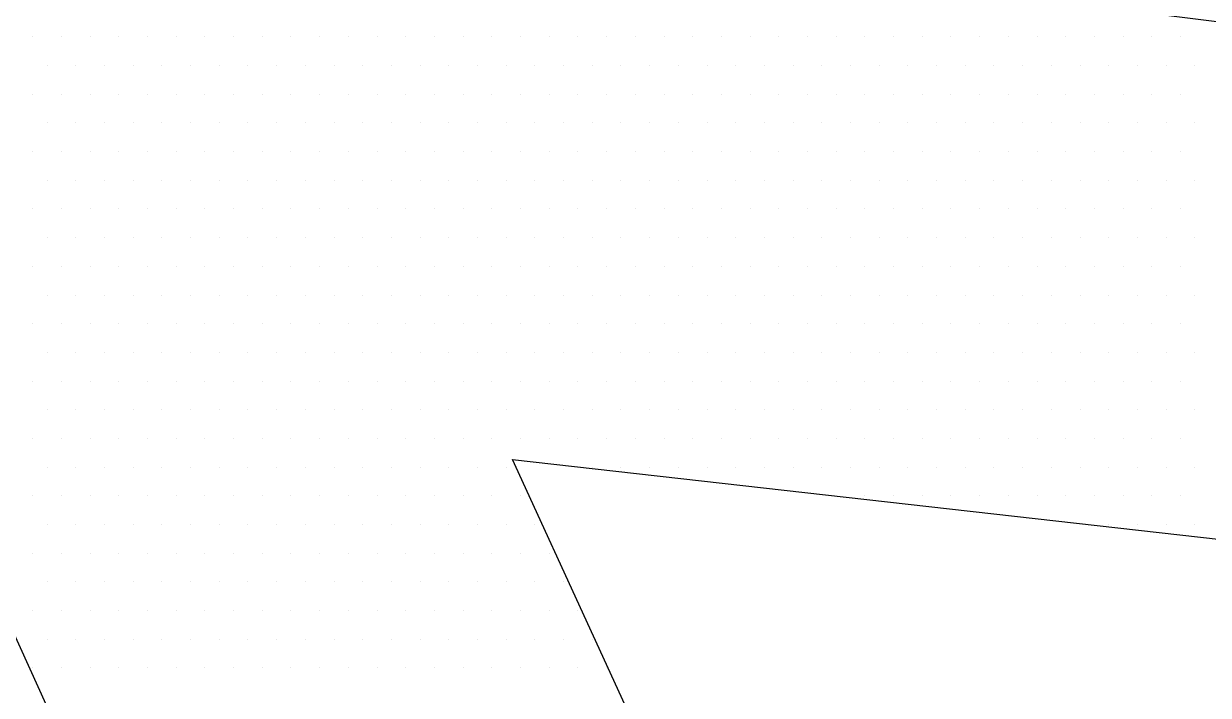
# Paper-space layout 'TOP_A1_00200_01-01-2017_MODELE' of a CAD drawing. Header units: millimetres. Extents: x -52 to 293, y -3 to 294.
# Drawn here: x -6.922 to -3.135, y 55.299 to 57.446 of the extents above; entities that cross this region are included whole.
import ezdxf

# ---------------------------------------------------------------- set-up
doc = ezdxf.new("R2010")
doc.units = ezdxf.units.MM
doc.header["$LTSCALE"] = 2
doc.linetypes.add('CACHEX2', pattern=[0.75, 0.5, -0.25])
for name, color, linetype in [('CALQUE_7', 4, 'Continuous'), ('CARTOUCHE', 7, 'Continuous'), ('rosace', 7, 'Continuous')]:
    doc.layers.add(name, color=color, linetype=linetype)

# ---------------------------------------------------------------- blocks, each defined once
blk = doc.blocks.new('A$C715108E3')
at = {"layer": 'CALQUE_7', "color": 131}
for p, q in [((1.8595, -12.5977), (1.8595, -12.5977)), ((1.9513, -12.5977), (1.9513, -12.5977)), ((2.0432, -12.5977), (2.0432, -12.5977)), ((2.1346, -12.5977), (2.1346, -12.5977)), ((2.2265, -12.5977), (2.2265, -12.5977)), ((2.3183, -12.5977), (2.3183, -12.5977)), ((2.4101, -12.5977), (2.4101, -12.5977)), ((2.5016, -12.5977), (2.5016, -12.5977)), ((2.5934, -12.5977), (2.5934, -12.5977)), ((2.6853, -12.5977), (2.6853, -12.5977)), ((2.7767, -12.5977), (2.7767, -12.5977)), ((2.8685, -12.5977), (2.8685, -12.5977)), ((2.9606, -12.5977), (2.9606, -12.5977)), ((3.0518, -12.5977), (3.0518, -12.5977)), ((3.1439, -12.5977), (3.1439, -12.5977)), ((3.2359, -12.5977), (3.2359, -12.5977)), ((3.3277, -12.5977), (3.3277, -12.5977)), ((3.4192, -12.5977), (3.4192, -12.5977)), ((3.511, -12.5977), (3.511, -12.5977)), ((3.6028, -12.5977), (3.6028, -12.5977)), ((3.6943, -12.5977), (3.6943, -12.5977)), ((3.7861, -12.5977), (3.7861, -12.5977)), ((3.878, -12.5977), (3.878, -12.5977)), ((3.9694, -12.5977), (3.9694, -12.5977)), ((4.0612, -12.5977), (4.0612, -12.5977)), ((4.1531, -12.5977), (4.1531, -12.5977)), ((4.2445, -12.5977), (4.2445, -12.5977)), ((4.3364, -12.5977), (4.3364, -12.5977)), ((4.4282, -12.5977), (4.4282, -12.5977)), ((4.5202, -12.5977), (4.5202, -12.5977)), ((4.6115, -12.5977), (4.6115, -12.5977)), ((4.7035, -12.5977), (4.7035, -12.5977)), ((4.7952, -12.5977), (4.7952, -12.5977)), ((4.8868, -12.5977), (4.8868, -12.5977)), ((4.9788, -12.5977), (4.9788, -12.5977)), ((5.0705, -12.5977), (5.0705, -12.5977)), ((5.1621, -12.5977), (5.1621, -12.5977)), ((5.2538, -12.5977), (5.2538, -12.5977)), ((5.3458, -12.5977), (5.3458, -12.5977)), ((5.437, -12.5977), (5.437, -12.5977)), ((5.5291, -12.5977), (5.5291, -12.5977)), ((1.9056, -12.6892), (1.9056, -12.6892)), ((1.9967, -12.6892), (1.9967, -12.6892)), ((2.0889, -12.6892), (2.0889, -12.6892)), ((2.1807, -12.6892), (2.1807, -12.6892)), ((2.2726, -12.6892), (2.2726, -12.6892)), ((2.364, -12.6892), (2.364, -12.6892)), ((2.4559, -12.6892), (2.4559, -12.6892)), ((2.5477, -12.6892), (2.5477, -12.6892)), ((2.6392, -12.6892), (2.6392, -12.6892)), ((2.731, -12.6892), (2.731, -12.6892)), ((2.823, -12.6892), (2.823, -12.6892)), ((2.9143, -12.6892), (2.9143, -12.6892)), ((3.0063, -12.6892), (3.0063, -12.6892)), ((3.0983, -12.6892), (3.0983, -12.6892)), ((3.1894, -12.6892), (3.1894, -12.6892)), ((3.2814, -12.6892), (3.2814, -12.6892)), ((3.3734, -12.6892), (3.3734, -12.6892)), ((3.4653, -12.6892), (3.4653, -12.6892)), ((3.5564, -12.6892), (3.5564, -12.6892)), ((3.6486, -12.6892), (3.6486, -12.6892)), ((3.7404, -12.6892), (3.7404, -12.6892)), ((3.8317, -12.6892), (3.8317, -12.6892)), ((3.9237, -12.6892), (3.9237, -12.6892)), ((4.0155, -12.6892), (4.0155, -12.6892)), ((4.107, -12.6892), (4.107, -12.6892)), ((4.1988, -12.6892), (4.1988, -12.6892)), ((4.2906, -12.6892), (4.2906, -12.6892)), ((4.3827, -12.6892), (4.3827, -12.6892)), ((4.4739, -12.6892), (4.4739, -12.6892)), ((4.5659, -12.6892), (4.5659, -12.6892)), ((4.658, -12.6892), (4.658, -12.6892)), ((4.7492, -12.6892), (4.7492, -12.6892)), ((4.8413, -12.6892), (4.8413, -12.6892)), ((4.9329, -12.6892), (4.9329, -12.6892)), ((5.0242, -12.6892), (5.0242, -12.6892)), ((5.1164, -12.6892), (5.1164, -12.6892)), ((5.208, -12.6892), (5.208, -12.6892)), ((5.2993, -12.6892), (5.2993, -12.6892)), ((5.3913, -12.6892), (5.3913, -12.6892)), ((5.4833, -12.6892), (5.4833, -12.6892)), ((5.5744, -12.6892), (5.5744, -12.6892)), ((1.8595, -12.7805), (1.8595, -12.7805)), ((1.9513, -12.7805), (1.9513, -12.7805)), ((2.0432, -12.7805), (2.0432, -12.7805)), ((2.1346, -12.7805), (2.1346, -12.7805)), ((2.2265, -12.7805), (2.2265, -12.7805)), ((2.3183, -12.7805), (2.3183, -12.7805)), ((2.4101, -12.7805), (2.4101, -12.7805)), ((2.5016, -12.7805), (2.5016, -12.7805)), ((2.5934, -12.7805), (2.5934, -12.7805)), ((2.6853, -12.7805), (2.6853, -12.7805)), ((2.7767, -12.7805), (2.7767, -12.7805)), ((2.8685, -12.7805), (2.8685, -12.7805)), ((2.9606, -12.7805), (2.9606, -12.7805)), ((3.0518, -12.7805), (3.0518, -12.7805)), ((3.1439, -12.7805), (3.1439, -12.7805)), ((3.2359, -12.7805), (3.2359, -12.7805)), ((3.3277, -12.7805), (3.3277, -12.7805)), ((3.4192, -12.7805), (3.4192, -12.7805)), ((3.511, -12.7805), (3.511, -12.7805)), ((3.6028, -12.7805), (3.6028, -12.7805)), ((3.6943, -12.7805), (3.6943, -12.7805)), ((3.7861, -12.7805), (3.7861, -12.7805)), ((3.878, -12.7805), (3.878, -12.7805)), ((3.9694, -12.7805), (3.9694, -12.7805)), ((4.0612, -12.7805), (4.0612, -12.7805)), ((4.1531, -12.7805), (4.1531, -12.7805)), ((4.2445, -12.7805), (4.2445, -12.7805)), ((4.3364, -12.7805), (4.3364, -12.7805)), ((4.4282, -12.7805), (4.4282, -12.7805)), ((4.5202, -12.7805), (4.5202, -12.7805)), ((4.6115, -12.7805), (4.6115, -12.7805)), ((4.7035, -12.7805), (4.7035, -12.7805)), ((4.7952, -12.7805), (4.7952, -12.7805)), ((4.8868, -12.7805), (4.8868, -12.7805)), ((4.9788, -12.7805), (4.9788, -12.7805)), ((5.0705, -12.7805), (5.0705, -12.7805)), ((5.1621, -12.7805), (5.1621, -12.7805)), ((5.2538, -12.7805), (5.2538, -12.7805)), ((5.3458, -12.7805), (5.3458, -12.7805)), ((5.437, -12.7805), (5.437, -12.7805)), ((5.5291, -12.7805), (5.5291, -12.7805)), ((1.9056, -12.8729), (1.9056, -12.8729)), ((1.9967, -12.8729), (1.9967, -12.8729)), ((2.0889, -12.8729), (2.0889, -12.8729)), ((2.1807, -12.8729), (2.1807, -12.8729)), ((2.2726, -12.8729), (2.2726, -12.8729)), ((2.364, -12.8729), (2.364, -12.8729)), ((2.4559, -12.8729), (2.4559, -12.8729)), ((2.5477, -12.8729), (2.5477, -12.8729)), ((2.6392, -12.8729), (2.6392, -12.8729)), ((2.731, -12.8729), (2.731, -12.8729)), ((2.823, -12.8729), (2.823, -12.8729)), ((2.9143, -12.8729), (2.9143, -12.8729)), ((3.0063, -12.8729), (3.0063, -12.8729)), ((3.0983, -12.8729), (3.0983, -12.8729)), ((3.1894, -12.8729), (3.1894, -12.8729)), ((3.2814, -12.8729), (3.2814, -12.8729)), ((3.3734, -12.8729), (3.3734, -12.8729)), ((3.4653, -12.8729), (3.4653, -12.8729)), ((3.5564, -12.8729), (3.5564, -12.8729)), ((3.6486, -12.8729), (3.6486, -12.8729)), ((3.7404, -12.8729), (3.7404, -12.8729)), ((3.8317, -12.8729), (3.8317, -12.8729)), ((3.9237, -12.8729), (3.9237, -12.8729)), ((4.0155, -12.8729), (4.0155, -12.8729)), ((4.107, -12.8729), (4.107, -12.8729)), ((4.1988, -12.8729), (4.1988, -12.8729)), ((4.2906, -12.8729), (4.2906, -12.8729)), ((4.3827, -12.8729), (4.3827, -12.8729)), ((4.4739, -12.8729), (4.4739, -12.8729)), ((4.5659, -12.8729), (4.5659, -12.8729)), ((4.658, -12.8729), (4.658, -12.8729)), ((4.7492, -12.8729), (4.7492, -12.8729)), ((4.8413, -12.8729), (4.8413, -12.8729)), ((4.9329, -12.8729), (4.9329, -12.8729)), ((5.0242, -12.8729), (5.0242, -12.8729)), ((5.1164, -12.8729), (5.1164, -12.8729)), ((5.208, -12.8729), (5.208, -12.8729)), ((5.2993, -12.8729), (5.2993, -12.8729)), ((5.3913, -12.8729), (5.3913, -12.8729)), ((5.4833, -12.8729), (5.4833, -12.8729)), ((5.5744, -12.8729), (5.5744, -12.8729)), ((1.8595, -12.9641), (1.8595, -12.9641)), ((1.9513, -12.9641), (1.9513, -12.9641)), ((2.0432, -12.9641), (2.0432, -12.9641)), ((2.1346, -12.9641), (2.1346, -12.9641)), ((2.2265, -12.9641), (2.2265, -12.9641)), ((2.3183, -12.9641), (2.3183, -12.9641)), ((2.4101, -12.9641), (2.4101, -12.9641)), ((2.5016, -12.9641), (2.5016, -12.9641)), ((2.5934, -12.9641), (2.5934, -12.9641)), ((2.6853, -12.9641), (2.6853, -12.9641)), ((2.7767, -12.9641), (2.7767, -12.9641)), ((2.8685, -12.9641), (2.8685, -12.9641)), ((2.9606, -12.9641), (2.9606, -12.9641)), ((3.0518, -12.9641), (3.0518, -12.9641)), ((3.1439, -12.9641), (3.1439, -12.9641)), ((3.2359, -12.9641), (3.2359, -12.9641)), ((3.3277, -12.9641), (3.3277, -12.9641)), ((3.4192, -12.9641), (3.4192, -12.9641)), ((3.511, -12.9641), (3.511, -12.9641)), ((3.6028, -12.9641), (3.6028, -12.9641)), ((3.6943, -12.9641), (3.6943, -12.9641)), ((3.7861, -12.9641), (3.7861, -12.9641)), ((3.878, -12.9641), (3.878, -12.9641)), ((3.9694, -12.9641), (3.9694, -12.9641)), ((4.0612, -12.9641), (4.0612, -12.9641)), ((4.1531, -12.9641), (4.1531, -12.9641)), ((4.2445, -12.9641), (4.2445, -12.9641)), ((4.3364, -12.9641), (4.3364, -12.9641)), ((4.4282, -12.9641), (4.4282, -12.9641)), ((4.5202, -12.9641), (4.5202, -12.9641)), ((4.6115, -12.9641), (4.6115, -12.9641)), ((4.7035, -12.9641), (4.7035, -12.9641)), ((4.7952, -12.9641), (4.7952, -12.9641)), ((4.8868, -12.9641), (4.8868, -12.9641)), ((4.9788, -12.9641), (4.9788, -12.9641)), ((5.0705, -12.9641), (5.0705, -12.9641)), ((5.1621, -12.9641), (5.1621, -12.9641)), ((5.2538, -12.9641), (5.2538, -12.9641)), ((5.3458, -12.9641), (5.3458, -12.9641)), ((5.437, -12.9641), (5.437, -12.9641)), ((5.5291, -12.9641), (5.5291, -12.9641)), ((1.9056, -13.0556), (1.9056, -13.0556)), ((1.9967, -13.0556), (1.9967, -13.0556)), ((2.0889, -13.0556), (2.0889, -13.0556)), ((2.1807, -13.0556), (2.1807, -13.0556)), ((2.2726, -13.0556), (2.2726, -13.0556)), ((2.364, -13.0556), (2.364, -13.0556)), ((2.4559, -13.0556), (2.4559, -13.0556)), ((2.5477, -13.0556), (2.5477, -13.0556)), ((2.6392, -13.0556), (2.6392, -13.0556)), ((2.731, -13.0556), (2.731, -13.0556)), ((2.823, -13.0556), (2.823, -13.0556)), ((2.9143, -13.0556), (2.9143, -13.0556)), ((3.0063, -13.0556), (3.0063, -13.0556)), ((3.0983, -13.0556), (3.0983, -13.0556)), ((3.1894, -13.0556), (3.1894, -13.0556)), ((3.2814, -13.0556), (3.2814, -13.0556)), ((3.3734, -13.0556), (3.3734, -13.0556)), ((3.4653, -13.0556), (3.4653, -13.0556)), ((3.5564, -13.0556), (3.5564, -13.0556)), ((3.6486, -13.0556), (3.6486, -13.0556)), ((3.7404, -13.0556), (3.7404, -13.0556)), ((3.8317, -13.0556), (3.8317, -13.0556)), ((3.9237, -13.0556), (3.9237, -13.0556)), ((4.0155, -13.0556), (4.0155, -13.0556)), ((4.107, -13.0556), (4.107, -13.0556)), ((4.1988, -13.0556), (4.1988, -13.0556)), ((4.2906, -13.0556), (4.2906, -13.0556)), ((4.3827, -13.0556), (4.3827, -13.0556)), ((4.4739, -13.0556), (4.4739, -13.0556)), ((4.5659, -13.0556), (4.5659, -13.0556)), ((4.658, -13.0556), (4.658, -13.0556)), ((4.7492, -13.0556), (4.7492, -13.0556)), ((4.8413, -13.0556), (4.8413, -13.0556)), ((4.9329, -13.0556), (4.9329, -13.0556)), ((5.0242, -13.0556), (5.0242, -13.0556)), ((5.1164, -13.0556), (5.1164, -13.0556)), ((5.208, -13.0556), (5.208, -13.0556)), ((5.2993, -13.0556), (5.2993, -13.0556)), ((5.3913, -13.0556), (5.3913, -13.0556)), ((5.4833, -13.0556), (5.4833, -13.0556)), ((5.5744, -13.0556), (5.5744, -13.0556)), ((1.8595, -13.148), (1.8595, -13.148)), ((1.9513, -13.148), (1.9513, -13.148)), ((2.0432, -13.148), (2.0432, -13.148)), ((2.1346, -13.148), (2.1346, -13.148)), ((2.2265, -13.148), (2.2265, -13.148)), ((2.3183, -13.148), (2.3183, -13.148)), ((2.4101, -13.148), (2.4101, -13.148)), ((2.5016, -13.148), (2.5016, -13.148)), ((2.5934, -13.148), (2.5934, -13.148)), ((2.6853, -13.148), (2.6853, -13.148)), ((2.7767, -13.148), (2.7767, -13.148)), ((2.8685, -13.148), (2.8685, -13.148)), ((2.9606, -13.148), (2.9606, -13.148)), ((3.0518, -13.148), (3.0518, -13.148)), ((3.1439, -13.148), (3.1439, -13.148)), ((3.2359, -13.148), (3.2359, -13.148)), ((3.3277, -13.148), (3.3277, -13.148)), ((3.4192, -13.148), (3.4192, -13.148)), ((3.511, -13.148), (3.511, -13.148)), ((3.6028, -13.148), (3.6028, -13.148)), ((3.6943, -13.148), (3.6943, -13.148)), ((3.7861, -13.148), (3.7861, -13.148)), ((3.878, -13.148), (3.878, -13.148)), ((3.9694, -13.148), (3.9694, -13.148)), ((4.0612, -13.148), (4.0612, -13.148)), ((4.1531, -13.148), (4.1531, -13.148)), ((4.2445, -13.148), (4.2445, -13.148)), ((4.3364, -13.148), (4.3364, -13.148)), ((4.4282, -13.148), (4.4282, -13.148)), ((4.5202, -13.148), (4.5202, -13.148)), ((4.6115, -13.148), (4.6115, -13.148)), ((4.7035, -13.148), (4.7035, -13.148)), ((4.7952, -13.148), (4.7952, -13.148)), ((4.8868, -13.148), (4.8868, -13.148)), ((4.9788, -13.148), (4.9788, -13.148)), ((5.0705, -13.148), (5.0705, -13.148)), ((5.1621, -13.148), (5.1621, -13.148)), ((5.2538, -13.148), (5.2538, -13.148)), ((5.3458, -13.148), (5.3458, -13.148)), ((5.437, -13.148), (5.437, -13.148)), ((5.5291, -13.148), (5.5291, -13.148)), ((1.9056, -13.2392), (1.9056, -13.2392)), ((1.9967, -13.2392), (1.9967, -13.2392)), ((2.0889, -13.2392), (2.0889, -13.2392)), ((2.1807, -13.2392), (2.1807, -13.2392)), ((2.2726, -13.2392), (2.2726, -13.2392)), ((2.364, -13.2392), (2.364, -13.2392)), ((2.4559, -13.2392), (2.4559, -13.2392)), ((2.5477, -13.2392), (2.5477, -13.2392)), ((2.6392, -13.2392), (2.6392, -13.2392)), ((2.731, -13.2392), (2.731, -13.2392)), ((2.823, -13.2392), (2.823, -13.2392)), ((2.9143, -13.2392), (2.9143, -13.2392)), ((3.0063, -13.2392), (3.0063, -13.2392)), ((3.0983, -13.2392), (3.0983, -13.2392)), ((3.1894, -13.2392), (3.1894, -13.2392)), ((3.2814, -13.2392), (3.2814, -13.2392)), ((3.3734, -13.2392), (3.3734, -13.2392)), ((3.4653, -13.2392), (3.4653, -13.2392)), ((3.5564, -13.2392), (3.5564, -13.2392)), ((3.6486, -13.2392), (3.6486, -13.2392)), ((3.7404, -13.2392), (3.7404, -13.2392)), ((3.8317, -13.2392), (3.8317, -13.2392)), ((3.9237, -13.2392), (3.9237, -13.2392)), ((4.0155, -13.2392), (4.0155, -13.2392)), ((4.107, -13.2392), (4.107, -13.2392)), ((4.1988, -13.2392), (4.1988, -13.2392)), ((4.2906, -13.2392), (4.2906, -13.2392)), ((4.3827, -13.2392), (4.3827, -13.2392)), ((4.4739, -13.2392), (4.4739, -13.2392)), ((4.5659, -13.2392), (4.5659, -13.2392)), ((4.658, -13.2392), (4.658, -13.2392)), ((4.7492, -13.2392), (4.7492, -13.2392)), ((4.8413, -13.2392), (4.8413, -13.2392)), ((4.9329, -13.2392), (4.9329, -13.2392)), ((5.0242, -13.2392), (5.0242, -13.2392)), ((5.1164, -13.2392), (5.1164, -13.2392)), ((5.208, -13.2392), (5.208, -13.2392)), ((5.2993, -13.2392), (5.2993, -13.2392)), ((5.3913, -13.2392), (5.3913, -13.2392)), ((5.4833, -13.2392), (5.4833, -13.2392)), ((5.5744, -13.2392), (5.5744, -13.2392)), ((1.8595, -13.3309), (1.8595, -13.3309)), ((1.9513, -13.3309), (1.9513, -13.3309)), ((2.0432, -13.3309), (2.0432, -13.3309)), ((2.1346, -13.3309), (2.1346, -13.3309)), ((2.2265, -13.3309), (2.2265, -13.3309)), ((2.3183, -13.3309), (2.3183, -13.3309)), ((2.4101, -13.3309), (2.4101, -13.3309)), ((2.5016, -13.3309), (2.5016, -13.3309)), ((2.5934, -13.3309), (2.5934, -13.3309)), ((2.6853, -13.3309), (2.6853, -13.3309)), ((2.7767, -13.3309), (2.7767, -13.3309)), ((2.8685, -13.3309), (2.8685, -13.3309)), ((2.9606, -13.3309), (2.9606, -13.3309)), ((3.0518, -13.3309), (3.0518, -13.3309)), ((3.1439, -13.3309), (3.1439, -13.3309)), ((3.2359, -13.3309), (3.2359, -13.3309)), ((3.3277, -13.3309), (3.3277, -13.3309)), ((3.4192, -13.3309), (3.4192, -13.3309)), ((3.511, -13.3309), (3.511, -13.3309)), ((3.6028, -13.3309), (3.6028, -13.3309)), ((3.6943, -13.3309), (3.6943, -13.3309)), ((3.7861, -13.3309), (3.7861, -13.3309)), ((3.878, -13.3309), (3.878, -13.3309)), ((3.9694, -13.3309), (3.9694, -13.3309)), ((4.0612, -13.3309), (4.0612, -13.3309)), ((4.1531, -13.3309), (4.1531, -13.3309)), ((4.2445, -13.3309), (4.2445, -13.3309)), ((4.3364, -13.3309), (4.3364, -13.3309)), ((4.4282, -13.3309), (4.4282, -13.3309)), ((4.5202, -13.3309), (4.5202, -13.3309)), ((4.6115, -13.3309), (4.6115, -13.3309)), ((4.7035, -13.3309), (4.7035, -13.3309)), ((4.7952, -13.3309), (4.7952, -13.3309)), ((4.8868, -13.3309), (4.8868, -13.3309)), ((4.9788, -13.3309), (4.9788, -13.3309)), ((5.0705, -13.3309), (5.0705, -13.3309)), ((5.1621, -13.3309), (5.1621, -13.3309)), ((5.2538, -13.3309), (5.2538, -13.3309)), ((5.3458, -13.3309), (5.3458, -13.3309)), ((5.437, -13.3309), (5.437, -13.3309)), ((5.5291, -13.3309), (5.5291, -13.3309)), ((1.9056, -13.4233), (1.9056, -13.4233)), ((1.9967, -13.4233), (1.9967, -13.4233)), ((2.0889, -13.4233), (2.0889, -13.4233)), ((2.1807, -13.4233), (2.1807, -13.4233)), ((2.2726, -13.4233), (2.2726, -13.4233)), ((2.364, -13.4233), (2.364, -13.4233)), ((2.4559, -13.4233), (2.4559, -13.4233)), ((2.5477, -13.4233), (2.5477, -13.4233)), ((2.6392, -13.4233), (2.6392, -13.4233)), ((2.731, -13.4233), (2.731, -13.4233)), ((2.823, -13.4233), (2.823, -13.4233)), ((2.9143, -13.4233), (2.9143, -13.4233)), ((3.0063, -13.4233), (3.0063, -13.4233)), ((3.0983, -13.4233), (3.0983, -13.4233)), ((3.1894, -13.4233), (3.1894, -13.4233)), ((3.2814, -13.4233), (3.2814, -13.4233)), ((3.3734, -13.4233), (3.3734, -13.4233)), ((3.4653, -13.4233), (3.4653, -13.4233)), ((3.5564, -13.4233), (3.5564, -13.4233)), ((3.6486, -13.4233), (3.6486, -13.4233)), ((3.7404, -13.4233), (3.7404, -13.4233)), ((3.8317, -13.4233), (3.8317, -13.4233)), ((3.9237, -13.4233), (3.9237, -13.4233)), ((4.0155, -13.4233), (4.0155, -13.4233)), ((4.107, -13.4233), (4.107, -13.4233)), ((4.1988, -13.4233), (4.1988, -13.4233)), ((4.2906, -13.4233), (4.2906, -13.4233)), ((4.3827, -13.4233), (4.3827, -13.4233)), ((4.4739, -13.4233), (4.4739, -13.4233)), ((4.5659, -13.4233), (4.5659, -13.4233)), ((4.658, -13.4233), (4.658, -13.4233)), ((4.7492, -13.4233), (4.7492, -13.4233)), ((4.8413, -13.4233), (4.8413, -13.4233)), ((4.9329, -13.4233), (4.9329, -13.4233)), ((5.0242, -13.4233), (5.0242, -13.4233)), ((5.1164, -13.4233), (5.1164, -13.4233)), ((5.208, -13.4233), (5.208, -13.4233)), ((5.2993, -13.4233), (5.2993, -13.4233)), ((5.3913, -13.4233), (5.3913, -13.4233)), ((5.4833, -13.4233), (5.4833, -13.4233)), ((5.5744, -13.4233), (5.5744, -13.4233)), ((1.8595, -13.5146), (1.8595, -13.5146)), ((1.9513, -13.5146), (1.9513, -13.5146)), ((2.0432, -13.5146), (2.0432, -13.5146)), ((2.1346, -13.5146), (2.1346, -13.5146)), ((2.2265, -13.5146), (2.2265, -13.5146)), ((2.3183, -13.5146), (2.3183, -13.5146)), ((2.4101, -13.5146), (2.4101, -13.5146)), ((2.5016, -13.5146), (2.5016, -13.5146)), ((2.5934, -13.5146), (2.5934, -13.5146)), ((2.6853, -13.5146), (2.6853, -13.5146)), ((2.7767, -13.5146), (2.7767, -13.5146)), ((2.8685, -13.5146), (2.8685, -13.5146)), ((2.9606, -13.5146), (2.9606, -13.5146)), ((3.0518, -13.5146), (3.0518, -13.5146)), ((3.1439, -13.5146), (3.1439, -13.5146)), ((3.2359, -13.5146), (3.2359, -13.5146)), ((3.3277, -13.5146), (3.3277, -13.5146)), ((3.4192, -13.5146), (3.4192, -13.5146)), ((3.511, -13.5146), (3.511, -13.5146)), ((3.6028, -13.5146), (3.6028, -13.5146)), ((3.6943, -13.5146), (3.6943, -13.5146)), ((3.7861, -13.5146), (3.7861, -13.5146)), ((3.878, -13.5146), (3.878, -13.5146)), ((3.9694, -13.5146), (3.9694, -13.5146)), ((4.0612, -13.5146), (4.0612, -13.5146)), ((4.1531, -13.5146), (4.1531, -13.5146)), ((4.2445, -13.5146), (4.2445, -13.5146)), ((4.3364, -13.5146), (4.3364, -13.5146)), ((4.4282, -13.5146), (4.4282, -13.5146)), ((4.5202, -13.5146), (4.5202, -13.5146)), ((4.6115, -13.5146), (4.6115, -13.5146)), ((4.7035, -13.5146), (4.7035, -13.5146)), ((4.7952, -13.5146), (4.7952, -13.5146)), ((4.8868, -13.5146), (4.8868, -13.5146)), ((4.9788, -13.5146), (4.9788, -13.5146)), ((5.0705, -13.5146), (5.0705, -13.5146)), ((5.1621, -13.5146), (5.1621, -13.5146)), ((5.2538, -13.5146), (5.2538, -13.5146)), ((5.3458, -13.5146), (5.3458, -13.5146)), ((5.437, -13.5146), (5.437, -13.5146)), ((5.5291, -13.5146), (5.5291, -13.5146)), ((1.9056, -13.6058), (1.9056, -13.6058)), ((1.9967, -13.6058), (1.9967, -13.6058)), ((2.0889, -13.6058), (2.0889, -13.6058)), ((2.1807, -13.6058), (2.1807, -13.6058)), ((2.2726, -13.6058), (2.2726, -13.6058)), ((2.364, -13.6058), (2.364, -13.6058)), ((2.4559, -13.6058), (2.4559, -13.6058)), ((2.5477, -13.6058), (2.5477, -13.6058)), ((2.6392, -13.6058), (2.6392, -13.6058)), ((2.731, -13.6058), (2.731, -13.6058)), ((2.823, -13.6058), (2.823, -13.6058)), ((2.9143, -13.6058), (2.9143, -13.6058)), ((3.0063, -13.6058), (3.0063, -13.6058)), ((3.0983, -13.6058), (3.0983, -13.6058)), ((3.1894, -13.6058), (3.1894, -13.6058)), ((3.2814, -13.6058), (3.2814, -13.6058)), ((3.3734, -13.6058), (3.3734, -13.6058)), ((3.4653, -13.6058), (3.4653, -13.6058)), ((3.5564, -13.6058), (3.5564, -13.6058)), ((3.6486, -13.6058), (3.6486, -13.6058)), ((3.7404, -13.6058), (3.7404, -13.6058)), ((3.8317, -13.6058), (3.8317, -13.6058)), ((3.9237, -13.6058), (3.9237, -13.6058)), ((4.0155, -13.6058), (4.0155, -13.6058)), ((4.107, -13.6058), (4.107, -13.6058)), ((4.1988, -13.6058), (4.1988, -13.6058)), ((4.2906, -13.6058), (4.2906, -13.6058)), ((4.3827, -13.6058), (4.3827, -13.6058)), ((4.4739, -13.6058), (4.4739, -13.6058)), ((4.5659, -13.6058), (4.5659, -13.6058)), ((4.658, -13.6058), (4.658, -13.6058)), ((4.7492, -13.6058), (4.7492, -13.6058)), ((4.8413, -13.6058), (4.8413, -13.6058)), ((4.9329, -13.6058), (4.9329, -13.6058)), ((5.0242, -13.6058), (5.0242, -13.6058)), ((5.1164, -13.6058), (5.1164, -13.6058)), ((5.208, -13.6058), (5.208, -13.6058)), ((5.2993, -13.6058), (5.2993, -13.6058)), ((5.3913, -13.6058), (5.3913, -13.6058)), ((5.4833, -13.6058), (5.4833, -13.6058)), ((5.5744, -13.6058), (5.5744, -13.6058)), ((1.8595, -13.6984), (1.8595, -13.6984)), ((1.9513, -13.6984), (1.9513, -13.6984)), ((2.0432, -13.6984), (2.0432, -13.6984)), ((2.1346, -13.6984), (2.1346, -13.6984)), ((2.2265, -13.6984), (2.2265, -13.6984)), ((2.3183, -13.6984), (2.3183, -13.6984)), ((2.4101, -13.6984), (2.4101, -13.6984)), ((2.5016, -13.6984), (2.5016, -13.6984)), ((2.5934, -13.6984), (2.5934, -13.6984)), ((2.6853, -13.6984), (2.6853, -13.6984)), ((2.7767, -13.6984), (2.7767, -13.6984)), ((2.8685, -13.6984), (2.8685, -13.6984)), ((2.9606, -13.6984), (2.9606, -13.6984)), ((3.0518, -13.6984), (3.0518, -13.6984)), ((3.1439, -13.6984), (3.1439, -13.6984)), ((3.2359, -13.6984), (3.2359, -13.6984)), ((3.3277, -13.6984), (3.3277, -13.6984)), ((3.4192, -13.6984), (3.4192, -13.6984)), ((3.511, -13.6984), (3.511, -13.6984)), ((3.6028, -13.6984), (3.6028, -13.6984)), ((3.6943, -13.6984), (3.6943, -13.6984)), ((3.7861, -13.6984), (3.7861, -13.6984)), ((3.878, -13.6984), (3.878, -13.6984)), ((3.9694, -13.6984), (3.9694, -13.6984)), ((4.0612, -13.6984), (4.0612, -13.6984)), ((4.1531, -13.6984), (4.1531, -13.6984)), ((4.2445, -13.6984), (4.2445, -13.6984)), ((4.3364, -13.6984), (4.3364, -13.6984)), ((4.4282, -13.6984), (4.4282, -13.6984)), ((4.5202, -13.6984), (4.5202, -13.6984)), ((4.6115, -13.6984), (4.6115, -13.6984)), ((4.7035, -13.6984), (4.7035, -13.6984)), ((4.7952, -13.6984), (4.7952, -13.6984)), ((4.8868, -13.6984), (4.8868, -13.6984)), ((4.9788, -13.6984), (4.9788, -13.6984)), ((5.0705, -13.6984), (5.0705, -13.6984)), ((5.1621, -13.6984), (5.1621, -13.6984)), ((5.2538, -13.6984), (5.2538, -13.6984)), ((5.3458, -13.6984), (5.3458, -13.6984)), ((5.437, -13.6984), (5.437, -13.6984)), ((5.5291, -13.6984), (5.5291, -13.6984)), ((1.9056, -13.7897), (1.9056, -13.7897)), ((1.9967, -13.7897), (1.9967, -13.7897)), ((2.0889, -13.7897), (2.0889, -13.7897)), ((2.1807, -13.7897), (2.1807, -13.7897)), ((2.2726, -13.7897), (2.2726, -13.7897)), ((2.364, -13.7897), (2.364, -13.7897)), ((2.4559, -13.7897), (2.4559, -13.7897)), ((2.5477, -13.7897), (2.5477, -13.7897)), ((2.6392, -13.7897), (2.6392, -13.7897)), ((2.731, -13.7897), (2.731, -13.7897)), ((2.823, -13.7897), (2.823, -13.7897)), ((2.9143, -13.7897), (2.9143, -13.7897)), ((3.0063, -13.7897), (3.0063, -13.7897)), ((3.0983, -13.7897), (3.0983, -13.7897)), ((3.1894, -13.7897), (3.1894, -13.7897)), ((3.2814, -13.7897), (3.2814, -13.7897)), ((3.3734, -13.7897), (3.3734, -13.7897)), ((3.4653, -13.7897), (3.4653, -13.7897)), ((3.5564, -13.7897), (3.5564, -13.7897)), ((3.6486, -13.7897), (3.6486, -13.7897)), ((3.7404, -13.7897), (3.7404, -13.7897)), ((3.8317, -13.7897), (3.8317, -13.7897)), ((3.9237, -13.7897), (3.9237, -13.7897)), ((4.0155, -13.7897), (4.0155, -13.7897)), ((4.107, -13.7897), (4.107, -13.7897)), ((4.1988, -13.7897), (4.1988, -13.7897)), ((4.2906, -13.7897), (4.2906, -13.7897)), ((4.3827, -13.7897), (4.3827, -13.7897)), ((4.4739, -13.7897), (4.4739, -13.7897)), ((4.5659, -13.7897), (4.5659, -13.7897)), ((4.658, -13.7897), (4.658, -13.7897)), ((4.7492, -13.7897), (4.7492, -13.7897)), ((4.8413, -13.7897), (4.8413, -13.7897)), ((4.9329, -13.7897), (4.9329, -13.7897)), ((5.0242, -13.7897), (5.0242, -13.7897)), ((5.1164, -13.7897), (5.1164, -13.7897)), ((5.208, -13.7897), (5.208, -13.7897)), ((5.2993, -13.7897), (5.2993, -13.7897)), ((5.3913, -13.7897), (5.3913, -13.7897)), ((5.4833, -13.7897), (5.4833, -13.7897)), ((5.5744, -13.7897), (5.5744, -13.7897)), ((1.8595, -13.8809), (1.8595, -13.8809)), ((1.9513, -13.8809), (1.9513, -13.8809)), ((2.0432, -13.8809), (2.0432, -13.8809)), ((2.1346, -13.8809), (2.1346, -13.8809)), ((2.2265, -13.8809), (2.2265, -13.8809)), ((2.3183, -13.8809), (2.3183, -13.8809)), ((2.4101, -13.8809), (2.4101, -13.8809)), ((2.5016, -13.8809), (2.5016, -13.8809)), ((2.5934, -13.8809), (2.5934, -13.8809)), ((2.6853, -13.8809), (2.6853, -13.8809)), ((2.7767, -13.8809), (2.7767, -13.8809)), ((2.8685, -13.8809), (2.8685, -13.8809)), ((2.9606, -13.8809), (2.9606, -13.8809)), ((3.0518, -13.8809), (3.0518, -13.8809)), ((3.1439, -13.8809), (3.1439, -13.8809)), ((3.2359, -13.8809), (3.2359, -13.8809)), ((3.3277, -13.8809), (3.3277, -13.8809)), ((3.4192, -13.8809), (3.4192, -13.8809)), ((3.511, -13.8809), (3.511, -13.8809)), ((3.6028, -13.8809), (3.6028, -13.8809)), ((3.6943, -13.8809), (3.6943, -13.8809)), ((3.7861, -13.8809), (3.7861, -13.8809)), ((3.878, -13.8809), (3.878, -13.8809)), ((3.9694, -13.8809), (3.9694, -13.8809)), ((4.0612, -13.8809), (4.0612, -13.8809)), ((4.1531, -13.8809), (4.1531, -13.8809)), ((4.2445, -13.8809), (4.2445, -13.8809)), ((4.3364, -13.8809), (4.3364, -13.8809)), ((4.4282, -13.8809), (4.4282, -13.8809)), ((4.5202, -13.8809), (4.5202, -13.8809)), ((4.6115, -13.8809), (4.6115, -13.8809)), ((4.7035, -13.8809), (4.7035, -13.8809)), ((4.7952, -13.8809), (4.7952, -13.8809)), ((4.8868, -13.8809), (4.8868, -13.8809)), ((4.9788, -13.8809), (4.9788, -13.8809)), ((5.0705, -13.8809), (5.0705, -13.8809)), ((5.1621, -13.8809), (5.1621, -13.8809)), ((5.2538, -13.8809), (5.2538, -13.8809)), ((5.3458, -13.8809), (5.3458, -13.8809)), ((5.437, -13.8809), (5.437, -13.8809)), ((5.5291, -13.8809), (5.5291, -13.8809)), ((1.9056, -13.9735), (1.9056, -13.9735)), ((1.9967, -13.9735), (1.9967, -13.9735)), ((2.0889, -13.9735), (2.0889, -13.9735)), ((2.1807, -13.9735), (2.1807, -13.9735)), ((2.2726, -13.9735), (2.2726, -13.9735)), ((2.364, -13.9735), (2.364, -13.9735)), ((2.4559, -13.9735), (2.4559, -13.9735)), ((2.5477, -13.9735), (2.5477, -13.9735)), ((2.6392, -13.9735), (2.6392, -13.9735)), ((2.731, -13.9735), (2.731, -13.9735)), ((2.823, -13.9735), (2.823, -13.9735)), ((2.9143, -13.9735), (2.9143, -13.9735)), ((3.0063, -13.9735), (3.0063, -13.9735)), ((3.0983, -13.9735), (3.0983, -13.9735)), ((3.1894, -13.9735), (3.1894, -13.9735)), ((3.2814, -13.9735), (3.2814, -13.9735)), ((3.3734, -13.9735), (3.3734, -13.9735)), ((3.6103, -13.9735), (3.6103, -13.9735)), ((3.6486, -13.9735), (3.6486, -13.9735)), ((3.7404, -13.9735), (3.7404, -13.9735)), ((3.8317, -13.9735), (3.8317, -13.9735)), ((3.9237, -13.9735), (3.9237, -13.9735)), ((4.0155, -13.9735), (4.0155, -13.9735)), ((4.107, -13.9735), (4.107, -13.9735)), ((4.1988, -13.9735), (4.1988, -13.9735)), ((4.2906, -13.9735), (4.2906, -13.9735)), ((4.3827, -13.9735), (4.3827, -13.9735)), ((4.4739, -13.9735), (4.4739, -13.9735)), ((4.5659, -13.9735), (4.5659, -13.9735)), ((4.658, -13.9735), (4.658, -13.9735)), ((4.7492, -13.9735), (4.7492, -13.9735)), ((4.8413, -13.9735), (4.8413, -13.9735)), ((4.9329, -13.9735), (4.9329, -13.9735)), ((5.0242, -13.9735), (5.0242, -13.9735)), ((5.1164, -13.9735), (5.1164, -13.9735)), ((5.208, -13.9735), (5.208, -13.9735)), ((5.2993, -13.9735), (5.2993, -13.9735)), ((5.3913, -13.9735), (5.3913, -13.9735)), ((5.4833, -13.9735), (5.4833, -13.9735)), ((5.5744, -13.9735), (5.5744, -13.9735)), ((1.8595, -14.065), (1.8595, -14.065)), ((1.9513, -14.065), (1.9513, -14.065)), ((2.0432, -14.065), (2.0432, -14.065)), ((2.1346, -14.065), (2.1346, -14.065)), ((2.2265, -14.065), (2.2265, -14.065)), ((2.3183, -14.065), (2.3183, -14.065)), ((2.4101, -14.065), (2.4101, -14.065)), ((2.5016, -14.065), (2.5016, -14.065)), ((2.5934, -14.065), (2.5934, -14.065)), ((2.6853, -14.065), (2.6853, -14.065)), ((2.7767, -14.065), (2.7767, -14.065)), ((2.8685, -14.065), (2.8685, -14.065)), ((2.9606, -14.065), (2.9606, -14.065)), ((3.0518, -14.065), (3.0518, -14.065)), ((3.1439, -14.065), (3.1439, -14.065)), ((3.2359, -14.065), (3.2359, -14.065)), ((3.3277, -14.065), (3.3277, -14.065)), ((3.4192, -14.065), (3.4192, -14.065)), ((4.4224, -14.065), (4.4224, -14.065)), ((4.4282, -14.065), (4.4282, -14.065)), ((4.5202, -14.065), (4.5202, -14.065)), ((4.6115, -14.065), (4.6115, -14.065)), ((4.7035, -14.065), (4.7035, -14.065)), ((4.7952, -14.065), (4.7952, -14.065)), ((4.8868, -14.065), (4.8868, -14.065)), ((4.9788, -14.065), (4.9788, -14.065)), ((5.0705, -14.065), (5.0705, -14.065)), ((5.1621, -14.065), (5.1621, -14.065)), ((5.2538, -14.065), (5.2538, -14.065)), ((5.3458, -14.065), (5.3458, -14.065)), ((5.437, -14.065), (5.437, -14.065)), ((5.5291, -14.065), (5.5291, -14.065)), ((1.9056, -14.1574), (1.9056, -14.1574)), ((1.9967, -14.1574), (1.9967, -14.1574)), ((2.0889, -14.1574), (2.0889, -14.1574)), ((2.1807, -14.1574), (2.1807, -14.1574)), ((2.2726, -14.1574), (2.2726, -14.1574)), ((2.364, -14.1574), (2.364, -14.1574)), ((2.4559, -14.1574), (2.4559, -14.1574)), ((2.5477, -14.1574), (2.5477, -14.1574)), ((2.6392, -14.1574), (2.6392, -14.1574)), ((2.731, -14.1574), (2.731, -14.1574)), ((2.823, -14.1574), (2.823, -14.1574)), ((2.9143, -14.1574), (2.9143, -14.1574)), ((3.0063, -14.1574), (3.0063, -14.1574)), ((3.0983, -14.1574), (3.0983, -14.1574)), ((3.1894, -14.1574), (3.1894, -14.1574)), ((3.2814, -14.1574), (3.2814, -14.1574)), ((3.3734, -14.1574), (3.3734, -14.1574)), ((3.4653, -14.1574), (3.4653, -14.1574)), ((5.2345, -14.1574), (5.2345, -14.1574)), ((5.2993, -14.1574), (5.2993, -14.1574)), ((5.3913, -14.1574), (5.3913, -14.1574)), ((5.4833, -14.1574), (5.4833, -14.1574)), ((5.5744, -14.1574), (5.5744, -14.1574)), ((1.8595, -14.2488), (1.8595, -14.2488)), ((1.9513, -14.2488), (1.9513, -14.2488)), ((2.0432, -14.2488), (2.0432, -14.2488)), ((2.1346, -14.2488), (2.1346, -14.2488)), ((2.2265, -14.2488), (2.2265, -14.2488)), ((2.3183, -14.2488), (2.3183, -14.2488)), ((2.4101, -14.2488), (2.4101, -14.2488)), ((2.5016, -14.2488), (2.5016, -14.2488)), ((2.5934, -14.2488), (2.5934, -14.2488)), ((2.6853, -14.2488), (2.6853, -14.2488)), ((2.7767, -14.2488), (2.7767, -14.2488)), ((2.8685, -14.2488), (2.8685, -14.2488)), ((2.9606, -14.2488), (2.9606, -14.2488)), ((3.0518, -14.2488), (3.0518, -14.2488)), ((3.1439, -14.2488), (3.1439, -14.2488)), ((3.2359, -14.2488), (3.2359, -14.2488)), ((3.3277, -14.2488), (3.3277, -14.2488)), ((3.4192, -14.2488), (3.4192, -14.2488)), ((3.511, -14.2488), (3.511, -14.2488)), ((1.9056, -14.3401), (1.9056, -14.3401)), ((1.9967, -14.3401), (1.9967, -14.3401)), ((2.0889, -14.3401), (2.0889, -14.3401)), ((2.1807, -14.3401), (2.1807, -14.3401)), ((2.2726, -14.3401), (2.2726, -14.3401)), ((2.364, -14.3401), (2.364, -14.3401)), ((2.4559, -14.3401), (2.4559, -14.3401)), ((2.5477, -14.3401), (2.5477, -14.3401)), ((2.6392, -14.3401), (2.6392, -14.3401)), ((2.731, -14.3401), (2.731, -14.3401)), ((2.823, -14.3401), (2.823, -14.3401)), ((2.9143, -14.3401), (2.9143, -14.3401)), ((3.0063, -14.3401), (3.0063, -14.3401)), ((3.0983, -14.3401), (3.0983, -14.3401)), ((3.1894, -14.3401), (3.1894, -14.3401)), ((3.2814, -14.3401), (3.2814, -14.3401)), ((3.3734, -14.3401), (3.3734, -14.3401)), ((3.4653, -14.3401), (3.4653, -14.3401)), ((3.5564, -14.3401), (3.5564, -14.3401)), ((1.8595, -14.4325), (1.8595, -14.4325)), ((1.9513, -14.4325), (1.9513, -14.4325)), ((2.0432, -14.4325), (2.0432, -14.4325)), ((2.1346, -14.4325), (2.1346, -14.4325)), ((2.2265, -14.4325), (2.2265, -14.4325)), ((2.3183, -14.4325), (2.3183, -14.4325)), ((2.4101, -14.4325), (2.4101, -14.4325)), ((2.5016, -14.4325), (2.5016, -14.4325)), ((2.5934, -14.4325), (2.5934, -14.4325)), ((2.6853, -14.4325), (2.6853, -14.4325)), ((2.7767, -14.4325), (2.7767, -14.4325)), ((2.8685, -14.4325), (2.8685, -14.4325)), ((2.9606, -14.4325), (2.9606, -14.4325)), ((3.0518, -14.4325), (3.0518, -14.4325)), ((3.1439, -14.4325), (3.1439, -14.4325)), ((3.2359, -14.4325), (3.2359, -14.4325)), ((3.3277, -14.4325), (3.3277, -14.4325)), ((3.4192, -14.4325), (3.4192, -14.4325)), ((3.511, -14.4325), (3.511, -14.4325)), ((3.6028, -14.4325), (3.6028, -14.4325)), ((1.9056, -14.5238), (1.9056, -14.5238)), ((1.9967, -14.5238), (1.9967, -14.5238)), ((2.0889, -14.5238), (2.0889, -14.5238)), ((2.1807, -14.5238), (2.1807, -14.5238)), ((2.2726, -14.5238), (2.2726, -14.5238)), ((2.364, -14.5238), (2.364, -14.5238)), ((2.4559, -14.5238), (2.4559, -14.5238)), ((2.5477, -14.5238), (2.5477, -14.5238)), ((2.6392, -14.5238), (2.6392, -14.5238)), ((2.731, -14.5238), (2.731, -14.5238)), ((2.823, -14.5238), (2.823, -14.5238)), ((2.9143, -14.5238), (2.9143, -14.5238)), ((3.0063, -14.5238), (3.0063, -14.5238)), ((3.0983, -14.5238), (3.0983, -14.5238)), ((3.1894, -14.5238), (3.1894, -14.5238)), ((3.2814, -14.5238), (3.2814, -14.5238)), ((3.3734, -14.5238), (3.3734, -14.5238)), ((3.4653, -14.5238), (3.4653, -14.5238)), ((3.5564, -14.5238), (3.5564, -14.5238)), ((3.6486, -14.5238), (3.6486, -14.5238)), ((1.8479, -14.6152), (1.8479, -14.6152)), ((1.8595, -14.6152), (1.8595, -14.6152)), ((1.9513, -14.6152), (1.9513, -14.6152)), ((2.0432, -14.6152), (2.0432, -14.6152)), ((2.1346, -14.6152), (2.1346, -14.6152)), ((2.2265, -14.6152), (2.2265, -14.6152)), ((2.3183, -14.6152), (2.3183, -14.6152)), ((2.4101, -14.6152), (2.4101, -14.6152)), ((2.5016, -14.6152), (2.5016, -14.6152)), ((2.5934, -14.6152), (2.5934, -14.6152)), ((2.6853, -14.6152), (2.6853, -14.6152)), ((2.7767, -14.6152), (2.7767, -14.6152)), ((2.8685, -14.6152), (2.8685, -14.6152)), ((2.9606, -14.6152), (2.9606, -14.6152)), ((3.0518, -14.6152), (3.0518, -14.6152)), ((3.1439, -14.6152), (3.1439, -14.6152)), ((3.2359, -14.6152), (3.2359, -14.6152)), ((3.3277, -14.6152), (3.3277, -14.6152)), ((3.4192, -14.6152), (3.4192, -14.6152)), ((3.511, -14.6152), (3.511, -14.6152)), ((3.6028, -14.6152), (3.6028, -14.6152)), ((3.6943, -14.6152), (3.6943, -14.6152))]:
    blk.add_line(p, q, dxfattribs=at)
blk.add_lwpolyline([(0.2166, -18.8242), (-0.4061, -17.3082), (1.2857, -17.5115), (0.9202, -16.4826), (-0.461, -13.5406), (1.4536, -13.7453), (4.032, -19.4344), (5.206, -17.903), (3.3935, -13.9486), (6.3293, -14.2803), (6.4311, -12.6478), (3.5725, -12.29), (6.1505, -8.6671)], dxfattribs=at)
blk = doc.blocks.new('A$C581E6685')
at = {"layer": 'rosace', "color": 32, "linetype": 'CACHEX2', "ltscale": 1.5}
blk.add_ellipse((-38.0538, 23.8138), major_axis=(-19.0311, -3.534), ratio=0.590567, dxfattribs=at)
at = {"layer": 'rosace', "color": 32}
blk.add_ellipse((-37.6144, 23.8499), major_axis=(-13.5768, -4.2839), ratio=0.791971, dxfattribs=at)
at = {"layer": 'CARTOUCHE'}
blk.add_blockref('A$C715108E3', (-31.6739, 36.3189), dxfattribs=at)

psp = doc.layouts.new('TOP_A1_00200_01-01-2017_MODELE')

# ---------------------------------------------------------------- block references
at = {"layer": 'CARTOUCHE'}
psp.add_blockref('A$C581E6685', (22.9208, 33.6824), dxfattribs=at)

doc.saveas('drawing.dxf')
